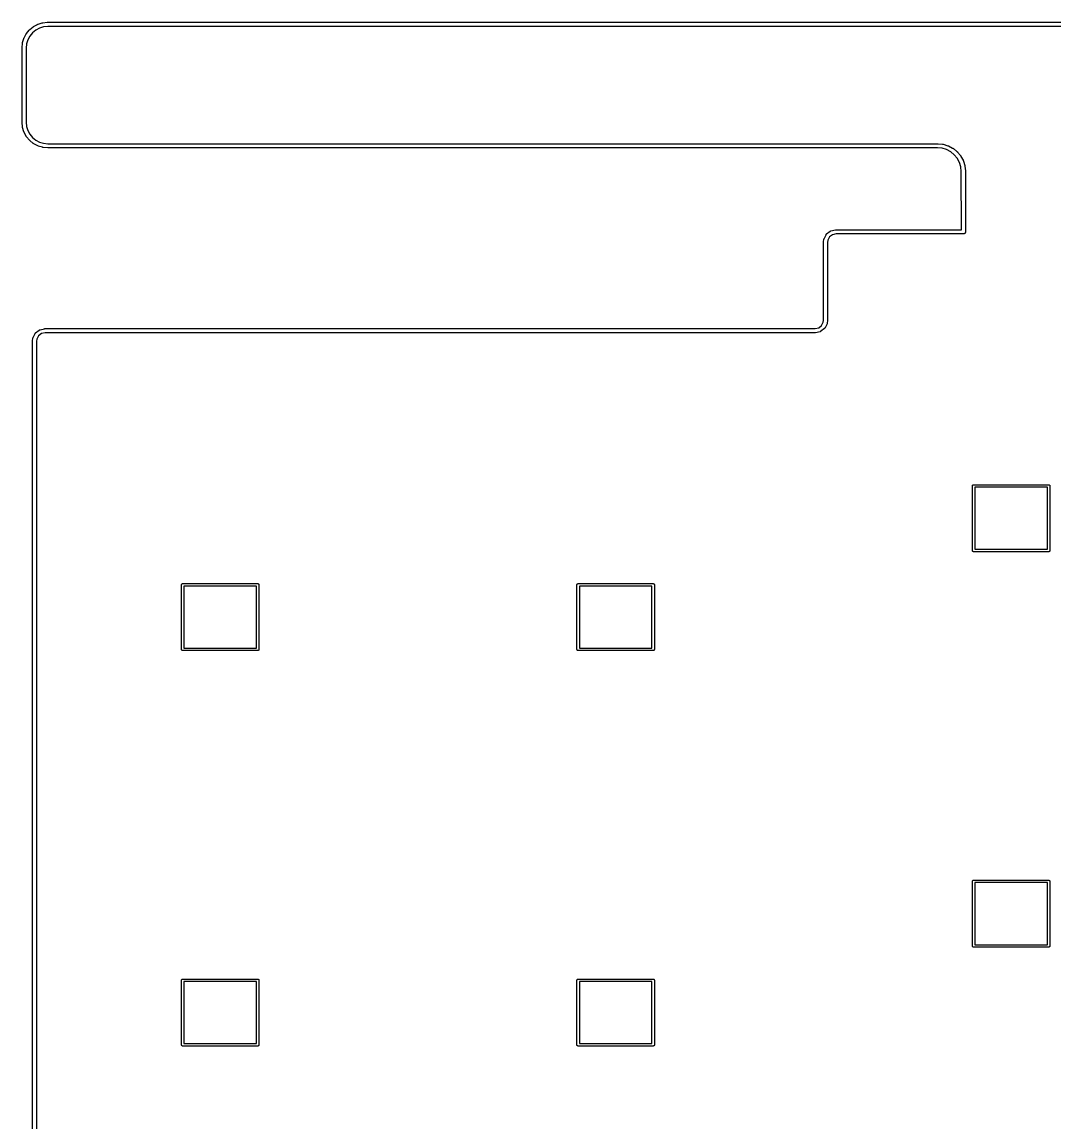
# Model space of a CAD drawing. Extents: x 0.4 to 11.3, y -4.6 to -0.5.
# Drawn here: x 0.417 to 2.371, y -2.553 to -0.47 of the extents above; entities that cross this region are included whole.
import ezdxf

# ---------------------------------------------------------------- set-up
doc = ezdxf.new("R2010")
doc.units = 0
doc.header["$MEASUREMENT"] = 0
doc.layers.add('BLACK', color=7, linetype='CONTINUOUS')

msp = doc.modelspace()

# ---------------------------------------------------------------- linework, layer by layer
at = {"layer": 'BLACK', "linetype": 'CONTINUOUS'}
for p, q in [((0.437856, -0.479067), (0.437991, -0.478931)), ((0.437991, -0.478931), (0.438153, -0.478821)), ((0.438153, -0.478821), (0.438155, -0.478819)), ((0.438155, -0.478819), (0.438327, -0.478704)), ((0.438327, -0.478704), (0.438473, -0.478605)), ((0.438473, -0.478605), (0.438475, -0.478604)), ((0.438475, -0.478604), (0.438638, -0.478495)), ((0.438638, -0.478495), (0.438814, -0.478421)), ((0.438814, -0.478421), (0.446157, -0.474448)), ((0.446157, -0.474448), (0.446317, -0.47434)), ((0.446317, -0.47434), (0.446496, -0.474265)), ((0.446496, -0.474265), (0.446497, -0.474264)), ((0.446497, -0.474264), (0.44673, -0.474167)), ((0.44673, -0.474167), (0.446853, -0.474115)), ((0.446853, -0.474115), (0.447033, -0.474039)), ((0.446853, -0.474115), (0.446853, -0.474115)), ((0.447033, -0.474039), (0.447223, -0.474)), ((0.447223, -0.474), (0.455197, -0.471533)), ((0.455197, -0.471533), (0.455373, -0.471458)), ((0.455373, -0.471458), (0.455565, -0.471419)), ((0.455565, -0.471419), (0.455568, -0.471418)), ((0.455568, -0.471418), (0.455762, -0.471378)), ((0.455762, -0.471378), (0.455943, -0.471341)), ((0.455943, -0.471341), (0.455945, -0.471341)), ((0.455945, -0.471341), (0.456138, -0.471301)), ((0.456138, -0.471301), (0.456329, -0.4713)), ((0.456329, -0.4713), (0.464546, -0.470435)), ((0.465537, -0.478248), (0.457343, -0.479111)), ((0.464546, -0.470435), (0.464559, -0.470431)), ((0.464559, -0.470431), (0.464928, -0.470395)), ((0.464928, -0.470395), (0.46511, -0.470375)), ((0.46511, -0.470375), (0.465124, -0.470375)), ((0.465124, -0.470375), (0.465138, -0.470374)), ((0.465138, -0.470374), (0.465325, -0.470374)), ((0.465325, -0.470374), (0.465692, -0.470372)), ((0.465752, -0.478248), (0.465537, -0.478248)), ((0.465692, -0.470372), (0.465705, -0.470374)), ((0.465705, -0.470374), (0.465752, -0.470374)), ((0.465752, -0.470374), (11.2229, -0.47002)), ((0.465752, -0.470374), (0.465752, -0.470374)), ((11.2225, -0.477894), (0.465752, -0.478248)), ((0.420773, -0.500011), (0.424692, -0.492642)), ((0.424692, -0.492642), (0.424765, -0.492466)), ((0.424765, -0.492466), (0.424873, -0.492302)), ((0.424873, -0.492302), (0.424875, -0.4923)), ((0.424875, -0.4923), (0.424997, -0.492115)), ((0.424997, -0.492115), (0.425086, -0.491981)), ((0.425086, -0.491981), (0.425088, -0.491979)), ((0.425088, -0.491979), (0.425197, -0.491815)), ((0.425197, -0.491815), (0.425332, -0.49168)), ((0.425332, -0.49168), (0.430606, -0.48521)), ((0.431555, -0.496508), (0.427815, -0.50354)), ((0.430606, -0.48521), (0.430712, -0.485049)), ((0.430712, -0.485049), (0.430849, -0.484911)), ((0.430849, -0.484911), (0.43085, -0.48491)), ((0.43085, -0.48491), (0.431051, -0.484707)), ((0.431051, -0.484707), (0.431122, -0.484636)), ((0.431122, -0.484636), (0.43126, -0.484498)), ((0.431122, -0.484636), (0.431122, -0.484636)), ((0.43126, -0.484498), (0.43142, -0.48439)), ((0.43142, -0.48439), (0.437856, -0.479067)), ((0.436587, -0.490335), (0.431555, -0.496508)), ((0.442728, -0.485256), (0.436587, -0.490335)), ((0.449734, -0.481466), (0.442728, -0.485256)), ((0.457343, -0.479111), (0.449734, -0.481466)), ((0.416831, -0.519), (0.416843, -0.518871)), ((0.416831, -0.519001), (0.416831, -0.519)), ((0.416831, -0.519084), (0.416831, -0.519001)), ((0.416831, -0.519001), (0.416831, -0.519001)), ((0.416831, -0.659149), (0.416831, -0.519084)), ((0.416843, -0.518871), (0.417693, -0.510207)), ((0.417693, -0.510014), (0.41773, -0.509823)), ((0.417693, -0.510207), (0.417693, -0.510014)), ((0.41773, -0.509823), (0.417731, -0.509821)), ((0.417731, -0.509821), (0.417771, -0.509618)), ((0.417771, -0.509618), (0.417805, -0.509444)), ((0.417805, -0.509444), (0.417806, -0.509443)), ((0.417806, -0.509443), (0.417844, -0.509251)), ((0.417844, -0.509251), (0.417917, -0.509073)), ((0.417917, -0.509073), (0.420332, -0.501079)), ((0.420332, -0.501079), (0.42037, -0.500891)), ((0.42037, -0.500891), (0.420444, -0.50071)), ((0.420444, -0.50071), (0.420445, -0.500708)), ((0.420445, -0.500708), (0.420515, -0.500538)), ((0.420515, -0.500538), (0.420591, -0.500353)), ((0.420591, -0.500353), (0.420592, -0.500351)), ((0.420592, -0.500351), (0.420666, -0.500171)), ((0.420666, -0.500171), (0.420773, -0.500011)), ((0.42551, -0.511166), (0.424705, -0.519385)), ((0.424705, -0.519385), (0.424705, -0.659364)), ((0.427815, -0.50354), (0.42551, -0.511166)), ((0.416828, -0.65921), (0.416831, -0.659197)), ((0.416831, -0.659576), (0.416828, -0.65921)), ((0.416831, -0.65915), (0.416831, -0.659149)), ((0.416831, -0.659197), (0.416831, -0.65915)), ((0.416831, -0.659764), (0.416831, -0.659576)), ((0.416832, -0.659778), (0.416831, -0.659764)), ((0.416832, -0.659791), (0.416832, -0.659778)), ((0.416851, -0.659973), (0.416832, -0.659791)), ((0.416888, -0.660343), (0.416851, -0.659973)), ((0.416892, -0.660355), (0.416888, -0.660343)), ((0.417757, -0.668573), (0.416892, -0.660355)), ((0.424705, -0.659364), (0.425568, -0.667559)), ((0.417758, -0.668764), (0.417757, -0.668573)), ((0.417798, -0.668956), (0.417758, -0.668764)), ((0.417798, -0.668959), (0.417798, -0.668956)), ((0.417838, -0.669152), (0.417798, -0.668959)), ((0.417875, -0.669334), (0.417838, -0.669152)), ((0.417876, -0.669336), (0.417875, -0.669334)), ((0.417915, -0.669528), (0.417876, -0.669336)), ((0.41799, -0.669705), (0.417915, -0.669528)), ((0.420457, -0.677679), (0.41799, -0.669705)), ((0.420496, -0.677867), (0.420457, -0.677679)), ((0.420571, -0.678048), (0.420496, -0.677867)), ((0.420572, -0.678049), (0.420571, -0.678048)), ((0.420642, -0.678216), (0.420572, -0.678049)), ((0.420721, -0.678404), (0.420642, -0.678216)), ((0.420721, -0.678405), (0.420721, -0.678404)), ((0.420797, -0.678585), (0.420721, -0.678405)), ((0.420905, -0.678744), (0.420797, -0.678585)), ((0.424877, -0.686091), (0.420905, -0.678744)), ((0.424951, -0.686268), (0.424877, -0.686091)), ((0.42506, -0.68643), (0.424951, -0.686268)), ((0.425062, -0.686432), (0.42506, -0.68643)), ((0.425191, -0.686623), (0.425062, -0.686432)), ((0.425276, -0.68675), (0.425191, -0.686623)), ((0.425277, -0.686751), (0.425276, -0.68675)), ((0.425387, -0.686914), (0.425277, -0.686751)), ((0.425524, -0.687049), (0.425387, -0.686914)), ((0.430843, -0.693482), (0.425524, -0.687049)), ((0.425568, -0.667559), (0.427923, -0.675168)), ((0.427923, -0.675168), (0.431713, -0.682178)), ((0.431713, -0.682178), (0.436788, -0.688315)), ((0.43095, -0.693642), (0.430843, -0.693482)), ((0.431088, -0.693779), (0.43095, -0.693642)), ((0.431089, -0.69378), (0.431088, -0.693779)), ((0.431307, -0.693996), (0.431089, -0.69378)), ((0.431363, -0.694052), (0.431307, -0.693996)), ((0.431502, -0.694189), (0.431363, -0.694052)), ((0.431363, -0.694052), (0.431363, -0.694052)), ((0.431663, -0.694296), (0.431502, -0.694189)), ((0.438137, -0.699574), (0.431663, -0.694296)), ((0.436788, -0.688315), (0.442965, -0.693351)), ((0.438272, -0.699709), (0.438137, -0.699574)), ((0.438435, -0.699817), (0.438272, -0.699709)), ((0.438438, -0.699819), (0.438435, -0.699817)), ((0.438609, -0.699933), (0.438438, -0.699819)), ((0.438756, -0.700031), (0.438609, -0.699933)), ((0.438758, -0.700032), (0.438756, -0.700031)), ((0.438922, -0.700141), (0.438758, -0.700032)), ((0.439099, -0.700213), (0.438922, -0.700141)), ((0.446468, -0.704133), (0.439099, -0.700213)), ((0.442965, -0.693351), (0.449996, -0.697091)), ((0.446629, -0.70424), (0.446468, -0.704133)), ((0.446809, -0.704314), (0.446629, -0.70424)), ((0.44681, -0.704315), (0.446809, -0.704314)), ((0.446983, -0.704386), (0.44681, -0.704315)), ((0.447166, -0.704462), (0.446983, -0.704386)), ((0.447167, -0.704462), (0.447166, -0.704462)), ((0.447347, -0.704536), (0.447167, -0.704462)), ((0.447537, -0.704573), (0.447347, -0.704536)), ((0.45553, -0.706984), (0.447537, -0.704573)), ((0.449996, -0.697091), (0.457622, -0.699391)), ((0.455708, -0.707058), (0.45553, -0.706984)), ((0.4559, -0.707096), (0.455708, -0.707058)), ((0.455902, -0.707097), (0.4559, -0.707096)), ((0.456082, -0.707132), (0.455902, -0.707097)), ((0.456278, -0.707171), (0.456082, -0.707132)), ((0.45628, -0.707171), (0.456278, -0.707171)), ((0.456473, -0.707209), (0.45628, -0.707171)), ((0.456664, -0.707209), (0.456473, -0.707209)), ((0.465354, -0.708061), (0.456664, -0.707209)), ((0.457622, -0.699391), (0.465838, -0.700197)), ((0.465453, -0.708071), (0.465354, -0.708061)), ((0.465537, -0.708071), (0.465453, -0.708071)), ((0.465453, -0.708071), (0.465453, -0.708071)), ((0.465453, -0.708071), (0.465453, -0.708071)), ((2.14848, -0.708071), (0.465537, -0.708071)), ((0.465838, -0.700197), (2.14837, -0.700197)), ((2.14837, -0.700197), (2.14841, -0.70019)), ((2.14841, -0.70019), (2.14876, -0.700197)), ((2.14854, -0.708078), (2.14848, -0.708071)), ((2.14858, -0.708079), (2.14854, -0.708078)), ((2.14862, -0.708083), (2.14858, -0.708079)), ((2.15731, -0.708934), (2.14862, -0.708083)), ((2.14862, -0.708083), (2.14862, -0.708083)), ((2.14876, -0.700197), (2.14891, -0.700197)), ((2.14891, -0.700197), (2.14895, -0.700201)), ((2.14895, -0.700201), (2.14899, -0.700202)), ((2.14899, -0.700202), (2.14914, -0.70022)), ((2.14914, -0.70022), (2.14949, -0.700254)), ((2.14949, -0.700254), (2.1495, -0.700257)), ((2.1495, -0.700257), (2.15796, -0.701086)), ((2.15796, -0.701086), (2.15803, -0.701081)), ((2.15803, -0.701081), (2.15836, -0.701123)), ((2.15836, -0.701123), (2.15869, -0.701155)), ((2.15869, -0.701155), (2.15893, -0.701226)), ((2.15893, -0.701226), (2.15906, -0.701252)), ((2.15906, -0.701252), (2.15922, -0.701286)), ((2.15922, -0.701286), (2.15923, -0.701287)), ((2.15923, -0.701287), (2.15923, -0.701288)), ((2.15923, -0.701288), (2.1594, -0.701338)), ((2.1594, -0.701338), (2.16802, -0.70394)), ((2.16802, -0.70394), (2.16807, -0.703952)), ((2.16807, -0.703952), (2.1682, -0.703995)), ((2.1682, -0.703995), (2.16826, -0.704014)), ((2.16826, -0.704014), (2.16833, -0.704034)), ((2.16833, -0.704034), (2.16839, -0.70406)), ((2.16839, -0.70406), (2.16846, -0.704082)), ((2.16846, -0.704082), (2.16855, -0.70412)), ((2.16855, -0.70412), (2.16857, -0.704128)), ((2.16857, -0.704128), (2.16871, -0.704188)), ((2.16871, -0.704188), (2.16885, -0.704246)), ((2.16885, -0.704246), (2.16889, -0.704264)), ((2.16889, -0.704264), (2.16889, -0.704265)), ((2.16889, -0.704265), (2.16904, -0.704327)), ((2.16904, -0.704327), (2.16906, -0.70434)), ((2.16906, -0.70434), (2.16909, -0.704351)), ((2.16909, -0.704351), (2.16923, -0.70443)), ((2.16923, -0.70443), (2.17693, -0.708521)), ((2.15733, -0.708938), (2.15731, -0.708934)), ((2.16569, -0.711462), (2.15733, -0.708938)), ((2.1734, -0.715565), (2.16569, -0.711462)), ((2.17341, -0.71557), (2.1734, -0.715565)), ((2.18016, -0.721079), (2.17341, -0.71557)), ((2.17693, -0.708521), (2.17693, -0.708522)), ((2.17693, -0.708522), (2.17697, -0.708543)), ((2.17697, -0.708543), (2.17699, -0.708551)), ((2.17699, -0.708551), (2.17727, -0.708701)), ((2.17727, -0.708701), (2.17737, -0.708754)), ((2.17737, -0.708754), (2.17742, -0.708785)), ((2.17742, -0.708785), (2.17744, -0.708792)), ((2.17744, -0.708792), (2.17744, -0.708794)), ((2.17744, -0.708794), (2.17762, -0.708888)), ((2.17762, -0.708888), (2.17771, -0.708964)), ((2.17771, -0.708964), (2.17787, -0.709064)), ((2.17787, -0.709064), (2.17791, -0.709104)), ((2.17791, -0.709104), (2.17807, -0.709207)), ((2.17807, -0.709207), (2.17807, -0.709212)), ((2.17807, -0.709212), (2.17808, -0.709217)), ((2.17808, -0.709217), (2.17823, -0.709339)), ((2.17823, -0.709339), (2.17852, -0.709573)), ((2.17852, -0.709573), (2.17852, -0.709579)), ((2.17852, -0.709579), (2.18505, -0.714901)), ((2.18017, -0.721083), (2.18016, -0.721079)), ((2.18019, -0.721109), (2.18017, -0.721083)), ((2.18574, -0.727816), (2.18019, -0.721109)), ((2.18505, -0.714901), (2.18508, -0.714919)), ((2.18508, -0.714919), (2.18533, -0.715133)), ((2.18533, -0.715133), (2.18544, -0.71522)), ((2.18544, -0.71522), (2.18548, -0.715259)), ((2.18548, -0.715259), (2.18552, -0.715295)), ((2.18552, -0.715295), (2.18562, -0.715395)), ((2.18562, -0.715395), (2.18586, -0.715626)), ((2.18574, -0.727819), (2.18574, -0.727816)), ((2.18575, -0.727831), (2.18574, -0.727819)), ((2.18989, -0.735498), (2.18575, -0.727831)), ((2.18586, -0.715626), (2.18587, -0.715644)), ((2.18587, -0.715644), (2.18596, -0.715733)), ((2.18596, -0.715733), (2.18598, -0.715751)), ((2.18598, -0.715751), (2.18599, -0.715767)), ((2.18599, -0.715767), (2.1861, -0.715902)), ((2.1861, -0.715902), (2.18634, -0.716177)), ((2.18634, -0.716177), (2.18635, -0.716197)), ((2.18635, -0.716197), (2.19172, -0.722687)), ((2.19172, -0.722687), (2.19173, -0.722699)), ((2.19173, -0.722699), (2.19184, -0.722837)), ((2.19184, -0.722837), (2.19185, -0.722847)), ((2.19185, -0.722847), (2.19195, -0.722972)), ((2.19195, -0.722972), (2.19205, -0.723096)), ((2.19205, -0.723096), (2.19207, -0.723116)), ((2.19207, -0.723116), (2.1921, -0.723151)), ((2.1921, -0.723151), (2.1921, -0.72316)), ((2.1921, -0.72316), (2.19211, -0.723168)), ((2.19211, -0.723168), (2.19221, -0.723317)), ((2.19221, -0.723317), (2.19223, -0.723362)), ((2.19223, -0.723362), (2.19237, -0.723557)), ((2.19237, -0.723557), (2.19247, -0.723712)), ((2.19247, -0.723712), (2.19248, -0.723723)), ((2.19248, -0.723723), (2.19249, -0.723734)), ((2.19249, -0.723734), (2.19257, -0.723898)), ((2.19257, -0.723898), (2.19275, -0.724222)), ((2.19275, -0.724222), (2.19276, -0.724233)), ((2.19276, -0.724233), (2.19674, -0.731598)), ((2.1899, -0.735505), (2.18989, -0.735498)), ((2.1899, -0.735522), (2.1899, -0.735505)), ((2.19248, -0.743862), (2.1899, -0.735522)), ((2.19339, -0.752518), (2.19248, -0.743862)), ((2.19674, -0.731598), (2.19674, -0.731605)), ((2.19674, -0.731605), (2.19676, -0.731646)), ((2.19676, -0.731646), (2.19677, -0.731656)), ((2.19677, -0.731656), (2.19686, -0.731832)), ((2.19686, -0.731832), (2.19689, -0.73187)), ((2.19689, -0.73187), (2.19695, -0.731986)), ((2.19695, -0.731986), (2.19701, -0.732101)), ((2.19701, -0.732101), (2.19701, -0.73211)), ((2.19701, -0.73211), (2.19711, -0.732289)), ((2.19711, -0.732289), (2.19716, -0.73246)), ((2.19716, -0.73246), (2.19722, -0.732613)), ((2.19722, -0.732613), (2.1973, -0.732784)), ((2.1973, -0.732784), (2.1973, -0.732797)), ((2.1973, -0.732797), (2.19731, -0.732809)), ((2.19731, -0.732809), (2.19736, -0.732987)), ((2.19736, -0.732987), (2.19747, -0.733338)), ((2.19747, -0.733338), (2.19747, -0.733351)), ((2.19747, -0.733351), (2.19996, -0.74137)), ((2.19996, -0.74137), (2.19996, -0.74138)), ((2.19996, -0.74138), (2.20006, -0.7417)), ((2.20006, -0.7417), (2.2001, -0.741836)), ((2.2001, -0.741836), (2.20011, -0.741884)), ((2.20011, -0.741884), (2.20012, -0.741895)), ((2.20012, -0.741895), (2.20012, -0.741897)), ((2.20012, -0.741897), (2.20013, -0.741936)), ((2.20013, -0.741936), (2.20016, -0.742077)), ((2.20016, -0.742077), (2.20023, -0.742403)), ((2.20023, -0.742403), (2.20023, -0.74245)), ((2.20023, -0.74245), (2.20024, -0.742492)), ((2.20024, -0.742492), (2.20027, -0.742645)), ((2.20027, -0.742645), (2.20027, -0.742646)), ((2.20027, -0.742646), (2.20027, -0.742648)), ((2.20027, -0.742648), (2.20029, -0.742817)), ((2.20029, -0.742817), (2.20122, -0.751649)), ((2.1934, -0.752615), (2.19339, -0.752518)), ((2.1934, -0.752778), (2.1934, -0.752615)), ((2.19341, -0.752791), (2.1934, -0.752778)), ((2.19341, -0.752953), (2.19341, -0.752791)), ((2.19341, -0.752956), (2.19341, -0.752953)), ((2.1936, -0.863002), (2.19341, -0.752956)), ((2.20122, -0.751649), (2.20125, -0.751756)), ((2.20125, -0.751756), (2.20126, -0.751967)), ((2.20126, -0.751967), (2.20126, -0.751985)), ((2.20126, -0.751985), (2.20126, -0.752075)), ((2.20126, -0.752075), (2.20127, -0.752104)), ((2.20127, -0.752104), (2.20127, -0.752151)), ((2.20127, -0.752151), (2.20127, -0.752161)), ((2.20127, -0.752161), (2.20127, -0.752168)), ((2.20127, -0.752168), (2.20127, -0.752183)), ((2.20127, -0.752183), (2.20127, -0.752257)), ((2.20127, -0.752257), (2.20128, -0.752331)), ((2.20128, -0.752331), (2.20128, -0.752446)), ((2.20128, -0.752446), (2.20128, -0.752566)), ((2.20128, -0.752566), (2.20128, -0.752571)), ((2.20128, -0.752571), (2.20129, -0.752764)), ((2.20129, -0.752764), (2.20128, -0.752836)), ((2.20128, -0.752836), (2.20148, -0.866743)), ((1.93375, -0.879913), (1.93762, -0.872314)), ((1.93762, -0.872314), (1.93765, -0.872265)), ((1.93765, -0.872265), (1.93768, -0.872217)), ((1.93768, -0.872217), (1.9377, -0.872165)), ((1.9377, -0.872165), (1.93789, -0.871897)), ((1.93789, -0.871897), (1.93807, -0.871624)), ((1.93807, -0.871624), (1.93811, -0.871583)), ((1.93811, -0.871583), (1.93814, -0.871536)), ((1.93814, -0.871536), (1.93838, -0.87131)), ((1.93838, -0.87131), (1.93861, -0.871077)), ((1.93861, -0.871077), (1.93866, -0.871044)), ((1.93866, -0.871044), (1.9387, -0.871005)), ((1.9387, -0.871005), (1.94535, -0.865784)), ((1.94952, -0.872524), (1.94424, -0.876664)), ((1.94535, -0.865784), (1.9454, -0.86575)), ((1.9454, -0.86575), (1.94546, -0.865712)), ((1.94546, -0.865712), (1.94551, -0.865665)), ((1.94551, -0.865665), (1.94578, -0.86551)), ((1.94578, -0.86551), (1.94605, -0.865346)), ((1.94605, -0.865346), (1.94612, -0.865321)), ((1.94612, -0.865321), (1.94618, -0.865285)), ((1.94618, -0.865285), (1.94648, -0.865186)), ((1.94648, -0.865186), (1.94677, -0.865077)), ((1.94677, -0.865077), (1.94684, -0.865065)), ((1.94684, -0.865065), (1.94691, -0.865042)), ((1.94691, -0.865042), (1.95531, -0.863131)), ((1.95676, -0.870876), (1.94952, -0.872524)), ((1.95531, -0.863131), (1.95554, -0.863059)), ((1.95554, -0.863059), (1.95612, -0.863002)), ((1.95612, -0.863002), (2.1936, -0.863002)), ((2.19735, -0.870876), (1.95676, -0.870876)), ((2.19755, -0.870895), (2.19735, -0.870876)), ((2.19791, -0.870859), (2.19755, -0.870895)), ((2.19831, -0.870819), (2.19791, -0.870859)), ((2.19832, -0.870818), (2.19831, -0.870818)), ((2.19831, -0.870818), (2.19831, -0.870819)), ((2.19866, -0.870713), (2.19832, -0.870818)), ((2.19905, -0.870594), (2.19866, -0.870713)), ((2.19906, -0.870592), (2.19905, -0.870594)), ((2.19938, -0.87042), (2.19906, -0.870591)), ((2.19906, -0.870591), (2.19906, -0.870592)), ((2.19974, -0.870228), (2.19938, -0.87042)), ((2.20003, -0.869991), (2.19974, -0.870225)), ((2.19974, -0.870225), (2.19974, -0.870226)), ((2.19974, -0.870226), (2.19974, -0.870228)), ((2.20034, -0.869736), (2.20003, -0.869991)), ((2.20058, -0.869443), (2.20034, -0.869732)), ((2.20034, -0.869732), (2.20034, -0.869734)), ((2.20034, -0.869734), (2.20034, -0.869736)), ((2.20083, -0.869137), (2.20058, -0.869443)), ((2.20101, -0.868803), (2.20083, -0.869131)), ((2.20083, -0.869131), (2.20083, -0.869134)), ((2.20083, -0.869134), (2.20083, -0.869137)), ((2.20119, -0.868453), (2.20101, -0.868803)), ((2.2012, -0.86845), (2.20119, -0.868453)), ((2.2013, -0.868093), (2.2012, -0.868447)), ((2.2012, -0.868447), (2.2012, -0.86845)), ((2.20142, -0.867711), (2.2013, -0.868093)), ((2.20146, -0.867333), (2.20142, -0.867704)), ((2.20142, -0.867704), (2.20142, -0.867707)), ((2.20142, -0.867707), (2.20142, -0.867711)), ((2.2015, -0.866939), (2.20146, -0.867333)), ((2.20148, -0.866743), (2.2015, -0.866939)), ((1.93266, -0.886386), (1.93271, -0.885807)), ((1.93266, -1.03434), (1.93266, -0.886386)), ((1.93271, -0.885807), (1.93281, -0.885502)), ((1.93281, -0.885502), (1.93335, -0.881208)), ((1.93335, -0.881208), (1.93336, -0.881154)), ((1.93336, -0.881154), (1.93342, -0.880893)), ((1.93342, -0.880893), (1.93347, -0.880628)), ((1.93347, -0.880628), (1.93351, -0.88052)), ((1.93351, -0.88052), (1.93354, -0.880407)), ((1.93354, -0.880407), (1.93365, -0.880163)), ((1.93365, -0.880163), (1.93375, -0.879913)), ((1.94054, -0.887112), (1.94053, -0.887166)), ((1.94053, -0.887166), (1.94053, -0.887173)), ((1.94053, -0.887173), (1.94053, -1.03382)), ((1.94107, -0.882877), (1.94054, -0.887112)), ((1.94424, -0.876664), (1.94107, -0.882877)), ((1.92902, -1.04423), (1.93219, -1.03801)), ((1.93219, -1.03801), (1.93266, -1.03434)), ((1.93952, -1.04098), (1.93564, -1.04858)), ((1.93962, -1.04073), (1.93952, -1.04098)), ((1.93973, -1.04048), (1.93962, -1.04073)), ((1.93976, -1.04037), (1.93973, -1.04048)), ((1.9398, -1.04026), (1.93976, -1.04037)), ((1.93985, -1.04), (1.9398, -1.04026)), ((1.93991, -1.03974), (1.93985, -1.04)), ((1.93992, -1.03968), (1.93991, -1.03974)), ((1.94054, -1.03476), (1.93992, -1.03968)), ((1.94053, -1.03382), (1.94056, -1.03399)), ((1.94055, -1.03454), (1.94054, -1.03476)), ((1.94057, -1.03432), (1.94055, -1.03454)), ((1.94056, -1.03399), (1.94056, -1.03412)), ((1.94056, -1.03412), (1.94057, -1.03426)), ((1.94057, -1.03426), (1.94057, -1.03427)), ((1.94057, -1.03427), (1.94057, -1.03432)), ((0.43768, -1.06692), (0.441557, -1.05932)), ((0.441557, -1.05932), (0.441582, -1.05927)), ((0.441582, -1.05927), (0.441614, -1.05922)), ((0.441614, -1.05922), (0.441637, -1.05917)), ((0.441637, -1.05917), (0.441826, -1.0589)), ((0.441826, -1.0589), (0.442006, -1.05863)), ((0.442006, -1.05863), (0.442046, -1.05859)), ((0.442046, -1.05859), (0.442079, -1.05854)), ((0.442079, -1.05854), (0.442316, -1.05832)), ((0.442316, -1.05832), (0.442545, -1.05808)), ((0.442545, -1.05808), (0.442593, -1.05805)), ((0.442593, -1.05805), (0.442635, -1.05801)), ((0.442635, -1.05801), (0.449292, -1.05279)), ((0.453455, -1.05953), (0.448177, -1.06367)), ((0.449292, -1.05279), (0.449335, -1.05276)), ((0.449335, -1.05276), (0.449397, -1.05272)), ((0.449397, -1.05272), (0.449452, -1.05267)), ((0.449452, -1.05267), (0.449724, -1.05252)), ((0.449724, -1.05252), (0.449989, -1.05235)), ((0.449989, -1.05235), (0.450057, -1.05233)), ((0.450057, -1.05233), (0.45012, -1.05229)), ((0.45012, -1.05229), (0.450416, -1.05219)), ((0.450416, -1.05219), (0.450708, -1.05208)), ((0.450708, -1.05208), (0.45078, -1.05207)), ((0.45078, -1.05207), (0.450849, -1.05205)), ((0.450849, -1.05205), (0.459248, -1.05014)), ((0.460698, -1.05789), (0.453455, -1.05953)), ((0.459248, -1.05014), (0.459484, -1.05007)), ((0.459484, -1.05007), (0.460063, -1.05001)), ((0.460063, -1.05001), (1.91681, -1.04994)), ((1.91622, -1.05782), (0.460698, -1.05789)), ((1.91623, -1.05782), (1.91622, -1.05782)), ((1.917, -1.05789), (1.91623, -1.05782)), ((1.91681, -1.04994), (1.92375, -1.04837)), ((1.91776, -1.0578), (1.917, -1.05789)), ((1.91782, -1.05779), (1.91776, -1.0578)), ((1.92635, -1.05585), (1.91782, -1.05779)), ((1.92375, -1.04837), (1.92902, -1.04423)), ((1.92642, -1.05583), (1.92635, -1.05585)), ((1.92649, -1.05581), (1.92642, -1.05583)), ((1.92678, -1.05571), (1.92649, -1.05581)), ((1.92708, -1.05561), (1.92678, -1.05571)), ((1.92714, -1.05557), (1.92708, -1.05561)), ((1.92721, -1.05555), (1.92714, -1.05557)), ((1.92748, -1.05538), (1.92721, -1.05555)), ((1.92775, -1.05523), (1.92748, -1.05538)), ((1.9278, -1.05518), (1.92775, -1.05523)), ((1.92787, -1.05514), (1.9278, -1.05518)), ((1.92791, -1.05511), (1.92787, -1.05514)), ((1.93457, -1.04989), (1.92791, -1.05511)), ((1.93461, -1.04985), (1.93457, -1.04989)), ((1.93465, -1.04981), (1.93461, -1.04985)), ((1.93488, -1.04958), (1.93465, -1.04981)), ((1.93512, -1.04936), (1.93488, -1.04958)), ((1.93515, -1.04931), (1.93512, -1.04936)), ((1.93519, -1.04927), (1.93515, -1.04931)), ((1.93537, -1.049), (1.93519, -1.04927)), ((1.93556, -1.04873), (1.93537, -1.049)), ((1.93559, -1.04867), (1.93556, -1.04873)), ((1.93562, -1.04863), (1.93559, -1.04867)), ((1.93564, -1.04858), (1.93562, -1.04863)), ((0.436559, -3.24897), (0.436629, -1.07363)), ((0.436629, -1.07344), (0.436686, -1.07286)), ((0.436629, -1.07362), (0.436629, -1.07344)), ((0.436629, -1.07363), (0.436629, -1.07362)), ((0.436629, -1.07363), (0.436629, -1.07363)), ((0.436629, -1.07363), (0.436629, -1.07363)), ((0.436686, -1.07286), (0.436701, -1.07281)), ((0.436701, -1.07281), (0.437281, -1.06822)), ((0.437281, -1.06822), (0.437288, -1.06816)), ((0.437288, -1.06816), (0.437351, -1.0679)), ((0.437351, -1.0679), (0.437399, -1.06764)), ((0.437399, -1.06764), (0.437441, -1.06753)), ((0.437441, -1.06753), (0.437469, -1.06741)), ((0.437469, -1.06741), (0.437582, -1.06717)), ((0.437582, -1.06717), (0.43768, -1.06692)), ((0.444503, -1.07388), (0.444433, -3.24808)), ((0.445007, -1.06989), (0.444503, -1.07388)), ((0.448177, -1.06367), (0.445007, -1.06989)), ((2.21446, -1.34764), (2.2145, -1.34717)), ((2.21447, -1.34775), (2.21446, -1.34764)), ((2.21447, -1.46957), (2.21447, -1.34775)), ((2.2145, -1.34717), (2.21464, -1.34673)), ((2.21464, -1.34673), (2.21486, -1.34632)), ((2.21486, -1.34632), (2.21515, -1.34596)), ((2.21515, -1.34596), (2.21551, -1.34566)), ((2.21551, -1.34566), (2.21592, -1.34544)), ((2.21592, -1.34544), (2.21637, -1.34531)), ((2.21637, -1.34531), (2.21671, -1.34528)), ((2.21671, -1.34528), (2.21683, -1.34526)), ((2.21671, -1.34528), (2.21671, -1.34528)), ((2.21683, -1.34526), (2.21695, -1.34528)), ((2.21695, -1.34528), (2.35845, -1.34528)), ((2.21919, -1.35), (2.21919, -1.46732)), ((2.3562, -1.35), (2.21919, -1.35)), ((2.3562, -1.46732), (2.3562, -1.35)), ((2.35845, -1.34528), (2.35856, -1.34526)), ((2.35856, -1.34526), (2.35868, -1.34528)), ((2.35868, -1.34528), (2.35868, -1.34528)), ((2.35868, -1.34528), (2.35903, -1.34531)), ((2.35903, -1.34531), (2.35947, -1.34544)), ((2.35947, -1.34544), (2.35988, -1.34566)), ((2.35988, -1.34566), (2.36024, -1.34596)), ((2.36024, -1.34596), (2.36054, -1.34632)), ((2.36054, -1.34632), (2.36076, -1.34673)), ((2.36076, -1.34673), (2.36089, -1.34717)), ((2.36089, -1.34717), (2.36094, -1.34764)), ((2.36094, -1.34764), (2.36093, -1.34775)), ((2.36093, -1.34775), (2.36093, -1.46957)), ((2.21446, -1.46969), (2.21447, -1.46957)), ((2.2145, -1.47015), (2.21446, -1.46969)), ((2.21464, -1.47059), (2.2145, -1.47015)), ((2.21486, -1.471), (2.21464, -1.47059)), ((2.21515, -1.47136), (2.21486, -1.471)), ((2.21551, -1.47166), (2.21515, -1.47136)), ((2.21592, -1.47188), (2.21551, -1.47166)), ((2.21637, -1.47201), (2.21592, -1.47188)), ((2.21683, -1.47206), (2.21637, -1.47201)), ((2.21695, -1.47205), (2.21683, -1.47206)), ((2.35845, -1.47205), (2.21695, -1.47205)), ((2.21919, -1.46732), (2.3562, -1.46732)), ((2.35856, -1.47206), (2.35845, -1.47205)), ((2.35903, -1.47201), (2.35856, -1.47206)), ((2.35947, -1.47188), (2.35903, -1.47201)), ((2.35988, -1.47166), (2.35947, -1.47188)), ((2.36024, -1.47136), (2.35988, -1.47166)), ((2.36054, -1.471), (2.36024, -1.47136)), ((2.36076, -1.47059), (2.36054, -1.471)), ((2.36089, -1.47015), (2.36076, -1.47059)), ((2.36093, -1.4698), (2.36089, -1.47015)), ((2.36093, -1.46957), (2.36094, -1.46969)), ((2.36094, -1.46969), (2.36093, -1.4698)), ((2.36093, -1.4698), (2.36093, -1.4698)), ((0.718394, -1.53465), (0.71844, -1.53418)), ((0.718406, -1.53476), (0.718394, -1.53465)), ((0.718406, -1.65658), (0.718406, -1.53476)), ((0.71844, -1.53418), (0.718575, -1.53374)), ((0.718575, -1.53374), (0.718794, -1.53333)), ((0.718794, -1.53333), (0.719089, -1.53297)), ((0.719089, -1.53297), (0.719449, -1.53267)), ((0.719449, -1.53267), (0.719859, -1.53245)), ((0.719859, -1.53245), (0.720305, -1.53232)), ((0.720305, -1.53232), (0.720652, -1.53228)), ((0.720652, -1.53228), (0.720768, -1.53227)), ((0.720652, -1.53228), (0.720652, -1.53228)), ((0.720768, -1.53227), (0.720884, -1.53228)), ((0.720884, -1.53228), (0.862384, -1.53228)), ((0.72313, -1.53701), (0.72313, -1.65433)), ((0.860138, -1.53701), (0.72313, -1.53701)), ((0.860138, -1.65433), (0.860138, -1.53701)), ((0.862384, -1.53228), (0.8625, -1.53227)), ((0.8625, -1.53227), (0.862616, -1.53228)), ((0.862616, -1.53228), (0.862616, -1.53228)), ((0.862616, -1.53228), (0.862963, -1.53232)), ((0.862963, -1.53232), (0.863408, -1.53245)), ((0.863408, -1.53245), (0.863819, -1.53267)), ((0.863819, -1.53267), (0.864178, -1.53297)), ((0.864178, -1.53297), (0.864474, -1.53333)), ((0.864474, -1.53333), (0.864693, -1.53374)), ((0.864693, -1.53374), (0.864828, -1.53418)), ((0.864828, -1.53418), (0.864874, -1.53465)), ((0.864874, -1.53465), (0.864862, -1.53476)), ((0.864862, -1.53476), (0.864862, -1.65658)), ((1.46643, -1.53465), (1.46647, -1.53418)), ((1.46644, -1.53476), (1.46643, -1.53465)), ((1.46644, -1.65658), (1.46644, -1.53476)), ((1.46647, -1.53418), (1.46661, -1.53374)), ((1.46661, -1.53374), (1.46683, -1.53333)), ((1.46683, -1.53333), (1.46712, -1.53297)), ((1.46712, -1.53297), (1.46748, -1.53267)), ((1.46748, -1.53267), (1.46789, -1.53245)), ((1.46789, -1.53245), (1.46834, -1.53232)), ((1.46834, -1.53232), (1.46868, -1.53228)), ((1.46868, -1.53228), (1.4688, -1.53227)), ((1.46868, -1.53228), (1.46868, -1.53228)), ((1.4688, -1.53227), (1.46892, -1.53228)), ((1.46892, -1.53228), (1.61042, -1.53228)), ((1.47116, -1.53701), (1.47116, -1.65433)), ((1.60817, -1.53701), (1.47116, -1.53701)), ((1.60817, -1.65433), (1.60817, -1.53701)), ((1.61042, -1.53228), (1.61053, -1.53227)), ((1.61053, -1.53227), (1.61065, -1.53228)), ((1.61065, -1.53228), (1.61065, -1.53228)), ((1.61065, -1.53228), (1.61099, -1.53232)), ((1.61099, -1.53232), (1.61144, -1.53245)), ((1.61144, -1.53245), (1.61185, -1.53267)), ((1.61185, -1.53267), (1.61221, -1.53297)), ((1.61221, -1.53297), (1.61251, -1.53333)), ((1.61251, -1.53333), (1.61272, -1.53374)), ((1.61272, -1.53374), (1.61286, -1.53418)), ((1.61286, -1.53418), (1.61291, -1.53465)), ((1.61291, -1.53465), (1.61289, -1.53476)), ((1.61289, -1.53476), (1.61289, -1.65658)), ((0.718394, -1.65669), (0.718406, -1.65658)), ((0.71844, -1.65716), (0.718394, -1.65669)), ((0.718575, -1.6576), (0.71844, -1.65716)), ((0.718794, -1.65801), (0.718575, -1.6576)), ((0.719089, -1.65837), (0.718794, -1.65801)), ((0.719449, -1.65867), (0.719089, -1.65837)), ((0.719859, -1.65889), (0.719449, -1.65867)), ((0.720305, -1.65902), (0.719859, -1.65889)), ((0.720768, -1.65907), (0.720305, -1.65902)), ((0.720884, -1.65906), (0.720768, -1.65907)), ((0.862384, -1.65906), (0.720884, -1.65906)), ((0.72313, -1.65433), (0.860138, -1.65433)), ((0.8625, -1.65907), (0.862384, -1.65906)), ((0.862963, -1.65902), (0.8625, -1.65907)), ((0.863408, -1.65889), (0.862963, -1.65902)), ((0.863819, -1.65867), (0.863408, -1.65889)), ((0.864178, -1.65837), (0.863819, -1.65867)), ((0.864474, -1.65801), (0.864178, -1.65837)), ((0.864693, -1.6576), (0.864474, -1.65801)), ((0.864828, -1.65716), (0.864693, -1.6576)), ((0.864862, -1.65681), (0.864828, -1.65716)), ((0.864862, -1.65658), (0.864874, -1.65669)), ((0.864874, -1.65669), (0.864862, -1.65681)), ((0.864862, -1.65681), (0.864862, -1.65681)), ((1.46643, -1.65669), (1.46644, -1.65658)), ((1.46647, -1.65716), (1.46643, -1.65669)), ((1.46661, -1.6576), (1.46647, -1.65716)), ((1.46683, -1.65801), (1.46661, -1.6576)), ((1.46712, -1.65837), (1.46683, -1.65801)), ((1.46748, -1.65867), (1.46712, -1.65837)), ((1.46789, -1.65889), (1.46748, -1.65867)), ((1.46834, -1.65902), (1.46789, -1.65889)), ((1.4688, -1.65907), (1.46834, -1.65902)), ((1.46892, -1.65906), (1.4688, -1.65907)), ((1.61042, -1.65906), (1.46892, -1.65906)), ((1.47116, -1.65433), (1.60817, -1.65433)), ((1.61053, -1.65907), (1.61042, -1.65906)), ((1.61099, -1.65902), (1.61053, -1.65907)), ((1.61144, -1.65889), (1.61099, -1.65902)), ((1.61185, -1.65867), (1.61144, -1.65889)), ((1.61221, -1.65837), (1.61185, -1.65867)), ((1.61251, -1.65801), (1.61221, -1.65837)), ((1.61272, -1.6576), (1.61251, -1.65801)), ((1.61286, -1.65716), (1.61272, -1.6576)), ((1.61289, -1.65681), (1.61286, -1.65716)), ((1.61289, -1.65658), (1.61291, -1.65669)), ((1.61291, -1.65669), (1.61289, -1.65681)), ((1.61289, -1.65681), (1.61289, -1.65681)), ((2.21446, -2.09567), (2.2145, -2.09521)), ((2.21447, -2.09579), (2.21446, -2.09567)), ((2.21447, -2.2176), (2.21447, -2.09579)), ((2.2145, -2.09521), (2.21464, -2.09476)), ((2.21464, -2.09476), (2.21486, -2.09435)), ((2.21486, -2.09435), (2.21515, -2.09399)), ((2.21515, -2.09399), (2.21551, -2.0937)), ((2.21551, -2.0937), (2.21592, -2.09348)), ((2.21592, -2.09348), (2.21637, -2.09334)), ((2.21637, -2.09334), (2.21671, -2.09331)), ((2.21671, -2.09331), (2.21683, -2.0933)), ((2.21671, -2.09331), (2.21671, -2.09331)), ((2.21683, -2.0933), (2.21695, -2.09331)), ((2.21695, -2.09331), (2.35845, -2.09331)), ((2.21919, -2.09803), (2.21919, -2.21535)), ((2.3562, -2.09803), (2.21919, -2.09803)), ((2.3562, -2.21535), (2.3562, -2.09803)), ((2.35845, -2.09331), (2.35856, -2.0933)), ((2.35856, -2.0933), (2.35868, -2.09331)), ((2.35868, -2.09331), (2.35868, -2.09331)), ((2.35868, -2.09331), (2.35903, -2.09334)), ((2.35903, -2.09334), (2.35947, -2.09348)), ((2.35947, -2.09348), (2.35988, -2.0937)), ((2.35988, -2.0937), (2.36024, -2.09399)), ((2.36024, -2.09399), (2.36054, -2.09435)), ((2.36054, -2.09435), (2.36076, -2.09476)), ((2.36076, -2.09476), (2.36089, -2.09521)), ((2.36089, -2.09521), (2.36094, -2.09567)), ((2.36094, -2.09567), (2.36093, -2.09579)), ((2.36093, -2.09579), (2.36093, -2.2176)), ((2.21446, -2.21772), (2.21447, -2.2176)), ((2.2145, -2.21818), (2.21446, -2.21772)), ((2.21464, -2.21862), (2.2145, -2.21818)), ((2.21486, -2.21904), (2.21464, -2.21862)), ((2.21515, -2.21939), (2.21486, -2.21904)), ((2.21551, -2.21969), (2.21515, -2.21939)), ((2.21592, -2.21991), (2.21551, -2.21969)), ((2.21637, -2.22004), (2.21592, -2.21991)), ((2.21683, -2.22009), (2.21637, -2.22004)), ((2.21695, -2.22008), (2.21683, -2.22009)), ((2.35845, -2.22008), (2.21695, -2.22008)), ((2.21919, -2.21535), (2.3562, -2.21535)), ((2.35856, -2.22009), (2.35845, -2.22008)), ((2.35903, -2.22004), (2.35856, -2.22009)), ((2.35947, -2.21991), (2.35903, -2.22004)), ((2.35988, -2.21969), (2.35947, -2.21991)), ((2.36024, -2.21939), (2.35988, -2.21969)), ((2.36054, -2.21904), (2.36024, -2.21939)), ((2.36076, -2.21862), (2.36054, -2.21904)), ((2.36089, -2.21818), (2.36076, -2.21862)), ((2.36093, -2.21783), (2.36089, -2.21818)), ((2.36093, -2.2176), (2.36094, -2.21772)), ((2.36094, -2.21772), (2.36093, -2.21783)), ((2.36093, -2.21783), (2.36093, -2.21783)), ((0.718394, -2.28268), (0.71844, -2.28221)), ((0.718406, -2.28279), (0.718394, -2.28268)), ((0.718406, -2.40461), (0.718406, -2.28279)), ((0.71844, -2.28221), (0.718575, -2.28177)), ((0.718575, -2.28177), (0.718794, -2.28136)), ((0.718794, -2.28136), (0.719089, -2.281)), ((0.719089, -2.281), (0.719449, -2.2807)), ((0.719449, -2.2807), (0.719859, -2.28048)), ((0.719859, -2.28048), (0.720305, -2.28035)), ((0.720305, -2.28035), (0.720652, -2.28031)), ((0.720652, -2.28031), (0.720768, -2.2803)), ((0.720652, -2.28031), (0.720652, -2.28031)), ((0.720768, -2.2803), (0.720884, -2.28031)), ((0.720884, -2.28031), (0.862384, -2.28031)), ((0.72313, -2.28504), (0.72313, -2.40236)), ((0.860138, -2.28504), (0.72313, -2.28504)), ((0.860138, -2.40236), (0.860138, -2.28504)), ((0.862384, -2.28031), (0.8625, -2.2803)), ((0.8625, -2.2803), (0.862616, -2.28031)), ((0.862616, -2.28031), (0.862616, -2.28031)), ((0.862616, -2.28031), (0.862963, -2.28035)), ((0.862963, -2.28035), (0.863408, -2.28048)), ((0.863408, -2.28048), (0.863819, -2.2807)), ((0.863819, -2.2807), (0.864178, -2.281)), ((0.864178, -2.281), (0.864474, -2.28136)), ((0.864474, -2.28136), (0.864693, -2.28177)), ((0.864693, -2.28177), (0.864828, -2.28221)), ((0.864828, -2.28221), (0.864874, -2.28268)), ((0.864874, -2.28268), (0.864862, -2.28279)), ((0.864862, -2.28279), (0.864862, -2.40461)), ((1.46643, -2.28268), (1.46647, -2.28221)), ((1.46644, -2.28279), (1.46643, -2.28268)), ((1.46644, -2.40461), (1.46644, -2.28279)), ((1.46647, -2.28221), (1.46661, -2.28177)), ((1.46661, -2.28177), (1.46683, -2.28136)), ((1.46683, -2.28136), (1.46712, -2.281)), ((1.46712, -2.281), (1.46748, -2.2807)), ((1.46748, -2.2807), (1.46789, -2.28048)), ((1.46789, -2.28048), (1.46834, -2.28035)), ((1.46834, -2.28035), (1.46868, -2.28031)), ((1.46868, -2.28031), (1.4688, -2.2803)), ((1.46868, -2.28031), (1.46868, -2.28031)), ((1.4688, -2.2803), (1.46892, -2.28031)), ((1.46892, -2.28031), (1.61042, -2.28031)), ((1.47116, -2.28504), (1.47116, -2.40236)), ((1.60817, -2.28504), (1.47116, -2.28504)), ((1.60817, -2.40236), (1.60817, -2.28504)), ((1.61042, -2.28031), (1.61053, -2.2803)), ((1.61053, -2.2803), (1.61065, -2.28031)), ((1.61065, -2.28031), (1.61065, -2.28031)), ((1.61065, -2.28031), (1.61099, -2.28035)), ((1.61099, -2.28035), (1.61144, -2.28048)), ((1.61144, -2.28048), (1.61185, -2.2807)), ((1.61185, -2.2807), (1.61221, -2.281)), ((1.61221, -2.281), (1.61251, -2.28136)), ((1.61251, -2.28136), (1.61272, -2.28177)), ((1.61272, -2.28177), (1.61286, -2.28221)), ((1.61286, -2.28221), (1.61291, -2.28268)), ((1.61291, -2.28268), (1.61289, -2.28279)), ((1.61289, -2.28279), (1.61289, -2.40461)), ((0.718394, -2.40472), (0.718406, -2.40461)), ((0.71844, -2.40519), (0.718394, -2.40472)), ((0.718575, -2.40563), (0.71844, -2.40519)), ((0.718794, -2.40604), (0.718575, -2.40563)), ((0.719089, -2.4064), (0.718794, -2.40604)), ((0.719449, -2.4067), (0.719089, -2.4064)), ((0.719859, -2.40692), (0.719449, -2.4067)), ((0.720305, -2.40705), (0.719859, -2.40692)), ((0.720768, -2.4071), (0.720305, -2.40705)), ((0.720884, -2.40709), (0.720768, -2.4071)), ((0.862384, -2.40709), (0.720884, -2.40709)), ((0.72313, -2.40236), (0.860138, -2.40236)), ((0.8625, -2.4071), (0.862384, -2.40709)), ((0.862963, -2.40705), (0.8625, -2.4071)), ((0.863408, -2.40692), (0.862963, -2.40705)), ((0.863819, -2.4067), (0.863408, -2.40692)), ((0.864178, -2.4064), (0.863819, -2.4067)), ((0.864474, -2.40604), (0.864178, -2.4064)), ((0.864693, -2.40563), (0.864474, -2.40604)), ((0.864828, -2.40519), (0.864693, -2.40563)), ((0.864862, -2.40484), (0.864828, -2.40519)), ((0.864862, -2.40461), (0.864874, -2.40472)), ((0.864874, -2.40472), (0.864862, -2.40484)), ((0.864862, -2.40484), (0.864862, -2.40484)), ((1.46643, -2.40472), (1.46644, -2.40461)), ((1.46647, -2.40519), (1.46643, -2.40472)), ((1.46661, -2.40563), (1.46647, -2.40519)), ((1.46683, -2.40604), (1.46661, -2.40563)), ((1.46712, -2.4064), (1.46683, -2.40604)), ((1.46748, -2.4067), (1.46712, -2.4064)), ((1.46789, -2.40692), (1.46748, -2.4067)), ((1.46834, -2.40705), (1.46789, -2.40692)), ((1.4688, -2.4071), (1.46834, -2.40705)), ((1.46892, -2.40709), (1.4688, -2.4071)), ((1.61042, -2.40709), (1.46892, -2.40709)), ((1.47116, -2.40236), (1.60817, -2.40236)), ((1.61053, -2.4071), (1.61042, -2.40709)), ((1.61099, -2.40705), (1.61053, -2.4071)), ((1.61144, -2.40692), (1.61099, -2.40705)), ((1.61185, -2.4067), (1.61144, -2.40692)), ((1.61221, -2.4064), (1.61185, -2.4067)), ((1.61251, -2.40604), (1.61221, -2.4064)), ((1.61272, -2.40563), (1.61251, -2.40604)), ((1.61286, -2.40519), (1.61272, -2.40563)), ((1.61289, -2.40484), (1.61286, -2.40519)), ((1.61289, -2.40461), (1.61291, -2.40472)), ((1.61291, -2.40472), (1.61289, -2.40484)), ((1.61289, -2.40484), (1.61289, -2.40484))]:
    msp.add_line(p, q, dxfattribs=at)

doc.saveas('drawing.dxf')
